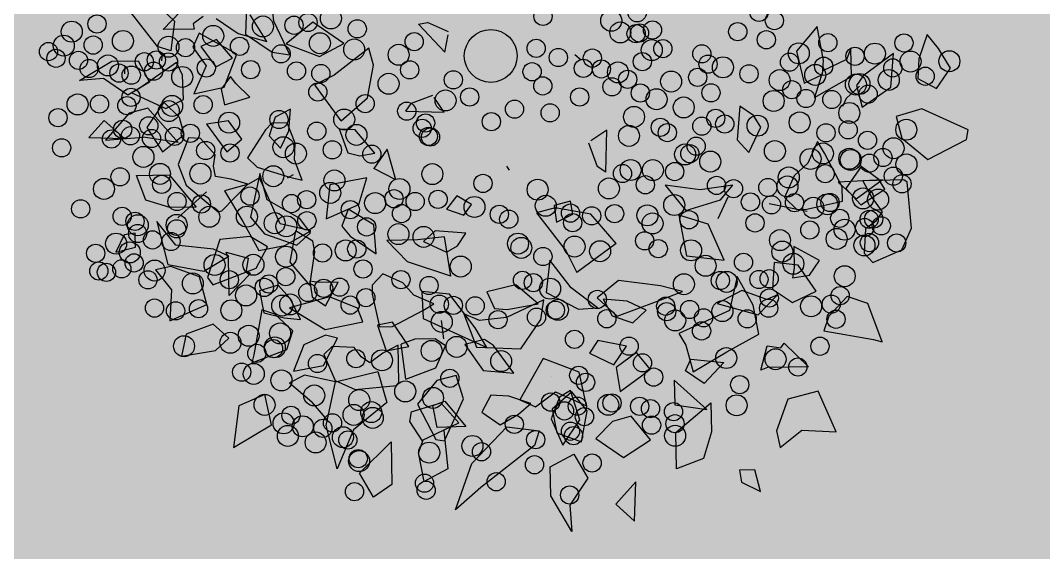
# Model space of a CAD drawing. Header units: millimetres. Extents: x 441061 to 442903, y 4515148 to 4515613.
# Drawn here: x 442010.87 to 442013.766, y 4515571.438 to 4515572.942 of the extents above; entities that cross this region are included whole.
import ezdxf

# ---------------------------------------------------------------- set-up
doc = ezdxf.new("R2010")
doc.units = ezdxf.units.MM
for name, color, linetype in [('01_ALBIZIA', 7, 'Continuous'), ('01_pinos', 7, 'Continuous'), ('ARBOL', 116, 'Continuous')]:
    doc.layers.add(name, color=color, linetype=linetype)
doc.layers.add('01_cesped', color=7, linetype='Continuous', true_color=0x659a66)

# ---------------------------------------------------------------- blocks, each defined once
blk = doc.blocks.new('A$C7A453A91')
at = {"layer": 'ARBOL', "color": 56}
for p, q in [((2.6006, 2.4712, 676.79), (2.5423, 2.4837, 676.79)), ((2.5423, 2.4837, 676.79), (2.5705, 2.4041, 676.79)), ((2.6715, 2.4433, 676.79), (2.6006, 2.4712, 676.79)), ((2.6769, 2.3622, 676.79), (2.6715, 2.4433, 676.79)), ((2.5705, 2.4041, 676.79), (2.6086, 2.3495, 676.79)), ((2.4932, 2.3665, 676.79), (2.4596, 2.2468, 676.79)), ((2.5546, 2.2727, 676.79), (2.4932, 2.3665, 676.79)), ((2.6079, 2.3506, 676.79), (2.6769, 2.3622, 676.79)), ((2.8425, 2.3192, 676.79), (2.6792, 2.2791, 676.79)), ((2.8581, 2.2909, 676.79), (2.8425, 2.3192, 676.79)), ((2.24, 2.2818, 676.79), (2.2355, 2.1756, 676.79)), ((2.3255, 2.206, 676.79), (2.24, 2.2818, 676.79)), ((2.4302, 2.2209, 676.79), (2.3722, 2.2924, 676.79)), ((2.3722, 2.2924, 676.79), (2.3835, 2.2555, 676.79)), ((2.5204, 2.1628, 676.79), (2.5546, 2.2727, 676.79)), ((2.6792, 2.2791, 676.79), (2.6287, 2.2073, 676.79)), ((2.7977, 2.1597, 676.79), (2.8581, 2.2909, 676.79)), ((2.3835, 2.2555, 676.79), (2.3441, 2.1775, 676.79)), ((2.4596, 2.2468, 676.79), (2.4621, 2.2079, 676.79)), ((2.3511, 2.1669, 676.79), (2.3255, 2.206, 676.79)), ((2.3765, 2.0917, 676.79), (2.4302, 2.2209, 676.79)), ((2.4621, 2.2079, 676.79), (2.5204, 2.1628, 676.79)), ((2.6287, 2.2073, 676.79), (2.6869, 2.1622, 676.79)), ((2.2355, 2.1756, 676.79), (2.3205, 2.1079, 676.79)), ((2.3205, 2.1079, 676.79), (2.3511, 2.1669, 676.79)), ((2.3441, 2.1775, 676.79), (2.3765, 2.0917, 676.79)), ((2.6869, 2.1622, 676.79), (2.7977, 2.1597, 676.79)), ((2.7765, 2.0577, 676.79), (2.6716, 1.9726, 676.79)), ((2.7903, 2.0587, 676.79), (2.7765, 2.0577, 676.79)), ((2.8943, 1.9481, 676.79), (2.7903, 2.0587, 676.79)), ((2.7197, 2.0137, 676.79), (2.6103, 1.9186, 676.79)), ((2.7108, 2.0089, 676.79), (2.6377, 2.0062, 676.79)), ((2.6377, 2.0062, 676.79), (2.6431, 1.9181, 676.79)), ((2.6908, 1.9113, 676.79), (2.7197, 2.0137, 676.79)), ((2.7458, 1.9949, 676.79), (2.7108, 2.0089, 676.79)), ((2.7146, 1.9055, 676.79), (2.7458, 1.9949, 676.79)), ((2.5162, 1.9664, 676.79), (2.4736, 1.9831, 676.79)), ((2.4736, 1.9831, 676.79), (2.4925, 1.9061, 676.79)), ((2.6301, 1.9151, 676.79), (2.5162, 1.9664, 676.79)), ((2.6716, 1.9726, 676.79), (2.7285, 1.9469, 676.79)), ((2.7285, 1.9469, 676.79), (2.7849, 1.9311, 676.79)), ((2.7849, 1.9311, 676.79), (2.7874, 1.8921, 676.79)), ((2.9132, 1.871, 676.79), (2.8943, 1.9481, 676.79)), ((2.2542, 1.9212, 676.79), (2.1992, 1.9176, 676.79)), ((2.1992, 1.9176, 676.79), (2.2606, 1.8238, 676.79)), ((2.2968, 1.9044, 676.79), (2.2542, 1.9212, 676.79)), ((2.3171, 1.8143, 676.79), (2.2968, 1.9044, 676.79)), ((2.4925, 1.9061, 676.79), (2.4826, 1.8467, 676.79)), ((2.6103, 1.9186, 676.79), (2.6908, 1.9113, 676.79)), ((2.6602, 1.878, 676.79), (2.6301, 1.9151, 676.79)), ((2.6431, 1.9181, 676.79), (2.7146, 1.9055, 676.79)), ((2.5834, 1.7849, 676.79), (2.6602, 1.878, 676.79)), ((2.7874, 1.8921, 676.79), (2.7762, 1.8522, 676.79)), ((2.8639, 1.7797, 676.79), (2.9132, 1.871, 676.79)), ((2.4826, 1.8467, 676.79), (2.5015, 1.7697, 676.79)), ((2.7762, 1.8522, 676.79), (2.822, 1.7867, 676.79)), ((2.3171, 1.8143, 676.79), (2.2606, 1.8238, 676.79)), ((2.5015, 1.7697, 676.79), (2.5572, 1.7636, 676.79)), ((2.5572, 1.7636, 676.79), (2.5834, 1.7849, 676.79)), ((2.822, 1.7867, 676.79), (2.8639, 1.7797, 676.79)), ((2.3416, 1.6971, 676.79), (2.2653, 1.6188, 676.79)), ((2.3384, 1.6341, 676.79), (2.3416, 1.6971, 676.79)), ((2.7203, 1.6767, 676.79), (2.6247, 1.6606, 676.79)), ((2.6247, 1.6606, 676.79), (2.6698, 1.6049, 676.79)), ((2.7242, 1.6183, 676.79), (2.7203, 1.6767, 676.79)), ((2.9328, 1.6628, 676.79), (2.8653, 1.6388, 676.79)), ((3.048, 1.5921, 676.79), (2.9328, 1.6628, 676.79)), ((2.2708, 1.5355, 676.79), (2.3384, 1.6341, 676.79)), ((2.8653, 1.6388, 676.79), (2.8573, 1.5502, 676.79)), ((2.2653, 1.6188, 676.79), (2.1655, 1.56, 676.79)), ((2.6743, 1.6212, 676.79), (2.6059, 1.579, 676.79)), ((2.6698, 1.6049, 676.79), (2.6855, 1.5766, 676.79)), ((2.7742, 1.5901, 676.79), (2.6743, 1.6212, 676.79)), ((2.6855, 1.5766, 676.79), (2.7242, 1.6183, 676.79)), ((2.7349, 1.5121, 676.79), (2.7742, 1.5901, 676.79)), ((3.0211, 1.5806, 676.79), (3.048, 1.5921, 676.79)), ((1.9013, 1.5851, 676.79), (1.8813, 1.5243, 676.79)), ((1.984, 1.4732, 676.79), (1.9013, 1.5851, 676.79)), ((2.1655, 1.56, 676.79), (2.2708, 1.5355, 676.79)), ((2.6059, 1.579, 676.79), (2.6552, 1.5069, 676.79)), ((2.8742, 1.5024, 676.79), (3.0211, 1.5806, 676.79)), ((2.3558, 1.5454, 676.79), (2.2614, 1.5098, 676.79)), ((2.4704, 1.4844, 676.79), (2.3558, 1.5454, 676.79)), ((2.8573, 1.5502, 676.79), (2.8742, 1.5024, 676.79)), ((1.1956, 1.4787, 676.79), (1.2159, 1.5019, 676.79)), ((1.2895, 1.5195, 676.79), (1.2159, 1.5019, 676.79)), ((1.3208, 1.4599, 676.79), (1.2945, 1.5119, 676.79)), ((1.8793, 1.5145, 676.79), (1.9502, 1.4709, 676.79)), ((2.2614, 1.5098, 676.79), (2.3641, 1.4187, 676.79)), ((2.6552, 1.5069, 676.79), (2.7349, 1.5121, 676.79)), ((2.68, 1.5023, 676.79), (2.6619, 1.4682, 676.79)), ((2.6705, 1.4107, 676.79), (2.68, 1.5023, 676.79)), ((1.1956, 1.4787, 676.79), (1.3208, 1.4599, 676.79)), ((1.984, 1.4732, 676.79), (1.9502, 1.4709, 676.79)), ((2.3641, 1.4187, 676.79), (2.4704, 1.4844, 676.79)), ((2.6382, 1.4255, 676.79), (2.5387, 1.4679, 676.79)), ((2.5387, 1.4679, 676.79), (2.587, 1.3634, 676.79)), ((2.6619, 1.4682, 676.79), (2.5789, 1.4409, 676.79)), ((2.5789, 1.4409, 676.79), (2.5411, 1.3573, 676.79)), ((2.7115, 1.3618, 676.79), (2.6382, 1.4255, 676.79)), ((2.5411, 1.3573, 676.79), (2.6705, 1.4107, 676.79)), ((2.7952, 1.3897, 676.79), (2.9065, 1.3775, 676.79)), ((2.7964, 1.3702, 676.79), (2.7952, 1.3897, 676.79)), ((2.587, 1.3634, 676.79), (2.501, 1.2012, 676.79)), ((2.6636, 1.251, 676.79), (2.7115, 1.3618, 676.79)), ((2.7564, 1.348, 676.79), (2.7964, 1.3702, 676.79)), ((2.9065, 1.3775, 676.79), (2.8016, 1.2923, 676.79)), ((1.3768, 1.3213, 676.79), (1.3372, 1.2568, 676.79)), ((1.441, 1.3013, 676.79), (1.3857, 1.3195, 676.79)), ((1.9513, 1.3261, 676.79), (1.9171, 1.2821, 676.79)), ((2.0307, 1.3336, 676.79), (1.9238, 1.2776, 676.79)), ((1.9828, 1.2968, 676.79), (1.9513, 1.3261, 676.79)), ((2.1555, 1.3091, 676.79), (2.0307, 1.3336, 676.79)), ((2.7891, 1.2719, 676.79), (2.7564, 1.348, 676.79)), ((2.9821, 1.3334, 676.79), (2.9184, 1.2509, 676.79)), ((3.1111, 1.2636, 676.79), (2.9821, 1.3334, 676.79)), ((1.1147, 1.3154, 676.79), (1.0795, 1.1749, 676.79)), ((1.1615, 1.2808, 676.79), (1.1147, 1.3154, 676.79)), ((1.3392, 1.2261, 676.79), (1.441, 1.3013, 676.79)), ((1.9567, 1.2428, 676.79), (1.9828, 1.2968, 676.79)), ((2.1555, 1.3091, 676.79), (2.1117, 1.153, 676.79)), ((2.3567, 1.2881, 676.79), (2.2368, 1.2174, 676.79)), ((2.4259, 1.3178, 676.79), (2.3567, 1.2881, 676.79)), ((2.3777, 1.2392, 676.79), (2.4259, 1.3178, 676.79)), ((2.8016, 1.2923, 676.79), (2.7891, 1.2719, 676.79)), ((0.8118, 1.1933, 676.79), (0.7546, 1.2523, 676.79)), ((0.9162, 1.2694, 676.79), (0.8902, 1.1588, 676.79)), ((1.0408, 1.2769, 676.79), (0.9162, 1.2694, 676.79)), ((1.003, 1.1933, 676.79), (1.0408, 1.2769, 676.79)), ((1.2124, 1.1836, 676.79), (1.1615, 1.2808, 676.79)), ((1.3392, 1.2261, 676.79), (1.3372, 1.2568, 676.79)), ((1.9238, 1.2776, 676.79), (1.8857, 1.2262, 676.79)), ((1.9171, 1.2821, 676.79), (1.9567, 1.2428, 676.79)), ((2.6162, 1.1305, 676.79), (2.6636, 1.251, 676.79)), ((2.9184, 1.2509, 676.79), (2.953, 1.1455, 676.79)), ((3.0186, 1.1988, 676.79), (3.1111, 1.2636, 676.79)), ((1.8857, 1.2262, 676.79), (2.0403, 1.1874, 676.79)), ((2.2368, 1.2174, 676.79), (2.216, 1.1281, 676.79)), ((2.3054, 1.1214, 676.79), (2.3777, 1.2392, 676.79)), ((2.5845, 1.1586, 676.79), (2.677, 1.217, 676.79)), ((2.677, 1.217, 676.79), (2.6684, 1.1223, 676.79)), ((0.6862, 1.2101, 676.79), (0.7644, 1.1022, 676.79)), ((0.9222, 1.1377, 676.79), (0.8118, 1.1933, 676.79)), ((0.8902, 1.1588, 676.79), (1.003, 1.1933, 676.79)), ((1.1901, 1.0702, 676.79), (1.2124, 1.1836, 676.79)), ((2.0403, 1.1874, 676.79), (2.1117, 1.153, 676.79)), ((2.3692, 1.1952, 676.79), (2.3011, 1.1809, 676.79)), ((2.3593, 1.1358, 676.79), (2.3692, 1.1952, 676.79)), ((2.501, 1.2012, 676.79), (2.5435, 1.1844, 676.79)), ((2.5435, 1.1844, 676.79), (2.6162, 1.1305, 676.79)), ((2.9969, 1.1093, 676.79), (3.0186, 1.1988, 676.79)), ((0.8356, 1.1256, 676.79), (0.7374, 1.1616, 676.79)), ((1.0795, 1.1749, 676.79), (1.0482, 1.11, 676.79)), ((2.3011, 1.1809, 676.79), (2.2348, 1.1374, 676.79)), ((2.5946, 1.1174, 676.79), (2.5845, 1.1586, 676.79)), ((0.7444, 1.0888, 676.79), (0.8356, 1.1256, 676.79)), ((0.8707, 1.1092, 676.79), (0.9222, 1.1377, 676.79)), ((1.6991, 1.1167, 676.79), (1.6438, 1.1097, 676.79)), ((1.7007, 1.0737, 676.79), (1.6991, 1.1167, 676.79)), ((2.0159, 1.1306, 676.79), (2.0731, 1.0388, 676.79)), ((2.1282, 1.1016, 676.79), (2.0159, 1.1306, 676.79)), ((2.216, 1.1281, 676.79), (2.3054, 1.1214, 676.79)), ((2.2348, 1.1374, 676.79), (2.2918, 1.1118, 676.79)), ((2.2918, 1.1118, 676.79), (2.3593, 1.1358, 676.79)), ((2.6684, 1.1223, 676.79), (2.5946, 1.1174, 676.79)), ((2.953, 1.1455, 676.79), (2.9969, 1.1093, 676.79)), ((0.6563, 1.0826, 676.79), (0.7444, 1.0888, 676.79)), ((0.7644, 1.1022, 676.79), (0.8707, 1.1092, 676.79)), ((1.1901, 1.0702, 676.79), (1.0482, 1.11, 676.79)), ((1.3672, 1.0901, 676.79), (1.3723, 1.0121, 676.79)), ((1.4522, 1.0269, 676.79), (1.3672, 1.0901, 676.79)), ((1.6438, 1.1097, 676.79), (1.6441, 1.0539, 676.79)), ((2.2375, 1.103, 676.79), (2.1282, 1.1016, 676.79)), ((2.1906, 1.0607, 676.79), (2.2375, 1.103, 676.79)), ((2.6943, 0.9368, 676.79), (2.726, 1.0856, 676.79)), ((2.726, 1.0856, 676.79), (2.7861, 1.0113, 676.79)), ((0.5411, 0.9472, 676.79), (0.5538, 1.0695, 676.79)), ((0.6186, 1.0626, 676.79), (0.6072, 1.0226, 676.79)), ((1.2008, 1.0453, 676.79), (1.2432, 1.0755, 676.79)), ((1.343, 1.0547, 676.79), (1.2432, 1.0755, 676.79)), ((1.3099, 1.017, 676.79), (1.343, 1.0547, 676.79)), ((1.6441, 1.0539, 676.79), (1.7007, 1.0737, 676.79)), ((2.0731, 1.0388, 676.79), (2.1906, 1.0607, 676.79)), ((2.3909, 1.0623, 676.79), (2.3048, 1.0189, 676.79)), ((2.3958, 0.9872, 676.79), (2.3909, 1.0623, 676.79)), ((2.4295, 1.0651, 676.79), (2.4071, 0.9853, 676.79)), ((2.4996, 1.0501, 676.79), (2.4295, 1.0651, 676.79)), ((2.4884, 1.0103, 676.79), (2.4996, 1.0501, 676.79)), ((2.584, 1.0696, 676.79), (2.6358, 1.0075, 676.79)), ((2.7286, 1.0596, 676.79), (2.584, 1.0696, 676.79)), ((2.6358, 1.0075, 676.79), (2.7286, 1.0596, 676.79)), ((0.6072, 1.0226, 676.79), (0.6205, 1.0109, 676.79)), ((0.7827, 1.0318, 676.79), (0.6418, 1.01, 676.79)), ((0.6996, 1.0291, 676.79), (0.6734, 0.9786, 676.79)), ((0.7793, 1.0134, 676.79), (0.6996, 1.0291, 676.79)), ((0.8167, 0.921, 676.79), (0.7827, 1.0318, 676.79)), ((1.2008, 1.0453, 676.79), (1.2718, 1.0004, 676.79)), ((1.2718, 1.0004, 676.79), (1.3099, 1.017, 676.79)), ((1.4522, 1.0269, 676.79), (1.3723, 1.0121, 676.79)), ((1.7433, 1.0305, 676.79), (1.658, 0.9746, 676.79)), ((1.7466, 0.9805, 676.79), (1.7433, 1.0305, 676.79)), ((2.0812, 1.0145, 676.79), (2.0201, 0.893, 676.79)), ((2.1126, 0.9578, 676.79), (2.0812, 1.0145, 676.79)), ((2.3048, 1.0189, 676.79), (2.308, 0.9689, 676.79)), ((0.4018, 1.0067, 676.79), (0.554, 0.9916, 676.79)), ((0.6205, 1.0109, 676.79), (0.5411, 0.9472, 676.79)), ((0.554, 0.9916, 676.79), (0.6041, 0.907, 676.79)), ((0.6418, 1.01, 676.79), (0.6539, 0.9605, 676.79)), ((0.7536, 0.956, 676.79), (0.7793, 1.0134, 676.79)), ((1.034, 0.9981, 676.79), (1.0107, 0.9463, 676.79)), ((1.0735, 0.9379, 676.79), (1.034, 0.9981, 676.79)), ((1.7313, 0.9418, 676.79), (1.7466, 0.9805, 676.79)), ((1.9778, 0.9975, 676.79), (1.9163, 0.9202, 676.79)), ((2.0744, 0.9934, 676.79), (1.9778, 0.9975, 676.79)), ((2.0055, 0.9156, 676.79), (2.0744, 0.9934, 676.79)), ((2.308, 0.9689, 676.79), (2.3958, 0.9872, 676.79)), ((2.4071, 0.9853, 676.79), (2.466, 0.9305, 676.79)), ((2.466, 0.9305, 676.79), (2.4884, 1.0103, 676.79)), ((2.7861, 1.0113, 676.79), (2.8194, 0.9254, 676.79)), ((2.9764, 1.0003, 676.79), (2.937, 0.9683, 676.79)), ((3.0346, 0.9552, 676.79), (2.9764, 1.0003, 676.79)), ((0.6539, 0.9605, 676.79), (0.7264, 0.9401, 676.79)), ((0.6734, 0.9786, 676.79), (0.7536, 0.956, 676.79)), ((0.8394, 0.9532, 676.79), (0.8111, 0.9613, 676.79)), ((0.8111, 0.9613, 676.79), (0.8131, 0.9096, 676.79)), ((0.9043, 0.9464, 676.79), (0.8394, 0.9532, 676.79)), ((0.8531, 0.8745, 676.79), (0.9043, 0.9464, 676.79)), ((1.0536, 0.9555, 676.79), (1.0138, 0.9236, 676.79)), ((1.1152, 0.9181, 676.79), (1.0536, 0.9555, 676.79)), ((1.3726, 0.9739, 676.79), (1.2897, 0.8805, 676.79)), ((1.4049, 0.8881, 676.79), (1.3726, 0.9739, 676.79)), ((1.6948, 0.9777, 676.79), (1.6298, 0.9148, 676.79)), ((1.6494, 0.9233, 676.79), (1.658, 0.9746, 676.79)), ((1.7909, 0.8883, 676.79), (1.6948, 0.9777, 676.79)), ((2.1203, 0.8409, 676.79), (2.1126, 0.9578, 676.79)), ((2.937, 0.9683, 676.79), (2.9665, 0.9409, 676.79)), ((2.9665, 0.9409, 676.79), (3.0346, 0.9552, 676.79)), ((0.5606, 0.8915, 676.79), (0.3616, 0.9413, 676.79)), ((0.7264, 0.9401, 676.79), (0.7507, 0.8412, 676.79)), ((0.7507, 0.8412, 676.79), (0.8167, 0.921, 676.79)), ((1.0107, 0.9463, 676.79), (1.0325, 0.8849, 676.79)), ((1.0138, 0.9236, 676.79), (1.0107, 0.8931, 676.79)), ((1.0865, 0.8759, 676.79), (1.0735, 0.9379, 676.79)), ((1.147, 0.8736, 676.79), (1.1152, 0.9181, 676.79)), ((1.6298, 0.9148, 676.79), (1.5511, 0.8509, 676.79)), ((1.6494, 0.9233, 676.79), (1.7313, 0.9418, 676.79)), ((1.9163, 0.9202, 676.79), (1.9699, 0.8924, 676.79)), ((1.9699, 0.8924, 676.79), (2.0055, 0.9156, 676.79)), ((2.7695, 0.8439, 676.79), (2.6943, 0.9368, 676.79)), ((2.8194, 0.9254, 676.79), (2.7695, 0.8439, 676.79)), ((0.6041, 0.907, 676.79), (0.5606, 0.8915, 676.79)), ((0.6421, 0.8877, 676.79), (0.598, 0.743, 676.79)), ((0.6838, 0.8678, 676.79), (0.6421, 0.8877, 676.79)), ((0.8131, 0.9096, 676.79), (0.8531, 0.8745, 676.79)), ((1.0107, 0.8931, 676.79), (1.0212, 0.7838, 676.79)), ((1.0325, 0.8849, 676.79), (1.0865, 0.8759, 676.79)), ((1.2897, 0.8805, 676.79), (1.3495, 0.7839, 676.79)), ((1.3495, 0.7839, 676.79), (1.4049, 0.8881, 676.79)), ((1.7909, 0.8883, 676.79), (1.6487, 0.8377, 676.79)), ((2.0201, 0.893, 676.79), (1.9552, 0.83, 676.79)), ((2.3197, 0.8983, 676.79), (2.1977, 0.8609, 676.79)), ((2.4074, 0.8258, 676.79), (2.3197, 0.8983, 676.79)), ((2.5449, 0.8891, 676.79), (2.5068, 0.8377, 676.79)), ((2.6431, 0.8662, 676.79), (2.5449, 0.8891, 676.79)), ((0.7356, 0.8058, 676.79), (0.6838, 0.8678, 676.79)), ((1.2087, 0.8362, 676.79), (1.147, 0.8736, 676.79)), ((1.4855, 0.8655, 676.79), (1.3873, 0.8544, 676.79)), ((1.3873, 0.8544, 676.79), (1.4056, 0.7968, 676.79)), ((1.5509, 0.7943, 676.79), (1.4855, 0.8655, 676.79)), ((1.5511, 0.8509, 676.79), (1.6487, 0.8377, 676.79)), ((2.1977, 0.8609, 676.79), (2.2217, 0.706, 676.79)), ((2.6083, 0.7661, 676.79), (2.6431, 0.8662, 676.79)), ((0.4714, 0.76, 676.79), (0.539, 0.8147, 676.79)), ((0.539, 0.8147, 676.79), (0.6123, 0.7819, 676.79)), ((0.8958, 0.8414, 676.79), (0.8459, 0.7879, 676.79)), ((0.9683, 0.8211, 676.79), (0.8958, 0.8414, 676.79)), ((0.9547, 0.7574, 676.79), (0.9683, 0.8211, 676.79)), ((1.0644, 0.7793, 676.79), (1.1706, 0.8196, 676.79)), ((1.1706, 0.8196, 676.79), (1.2087, 0.8362, 676.79)), ((1.8241, 0.8379, 676.79), (1.7462, 0.7894, 676.79)), ((1.9589, 0.8031, 676.79), (1.8241, 0.8379, 676.79)), ((1.9552, 0.83, 676.79), (1.9008, 0.8166, 676.79)), ((1.9008, 0.8166, 676.79), (2.0016, 0.7548, 676.79)), ((2.0016, 0.7548, 676.79), (2.1203, 0.8409, 676.79)), ((2.2985, 0.7991, 676.79), (2.4074, 0.8258, 676.79)), ((2.3348, 0.8324, 676.79), (2.3196, 0.7937, 676.79)), ((2.3408, 0.8326, 676.79), (2.3246, 0.7468, 676.79)), ((2.4187, 0.7751, 676.79), (2.3348, 0.8324, 676.79)), ((2.419, 0.8141, 676.79), (2.3408, 0.8326, 676.79)), ((2.4677, 0.7214, 676.79), (2.419, 0.8141, 676.79)), ((2.5068, 0.8377, 676.79), (2.4982, 0.7588, 676.79)), ((0.6123, 0.7819, 676.79), (0.5818, 0.7045, 676.79)), ((0.7076, 0.7469, 676.79), (0.7356, 0.8058, 676.79)), ((0.8459, 0.7879, 676.79), (0.9184, 0.7675, 676.79)), ((1.0212, 0.7838, 676.79), (1.0644, 0.7793, 676.79)), ((1.4056, 0.7968, 676.79), (1.4471, 0.7881, 676.79)), ((1.4471, 0.7881, 676.79), (1.5509, 0.7943, 676.79)), ((1.8028, 0.781, 676.79), (1.7328, 0.7638, 676.79)), ((1.7462, 0.7894, 676.79), (1.8047, 0.7215, 676.79)), ((1.7876, 0.7423, 676.79), (1.8028, 0.781, 676.79)), ((2.0288, 0.7752, 676.79), (1.9589, 0.8031, 676.79)), ((2.0072, 0.7914, 676.79), (1.9662, 0.7385, 676.79)), ((2.0426, 0.7938, 676.79), (2.0072, 0.7914, 676.79)), ((2.1513, 0.7632, 676.79), (2.0426, 0.7938, 676.79)), ((2.2762, 0.7193, 676.79), (2.2985, 0.7991, 676.79)), ((2.3196, 0.7937, 676.79), (2.3422, 0.7198, 676.79)), ((0.4257, 0.6439, 676.79), (0.4714, 0.76, 676.79)), ((0.5881, 0.7183, 676.79), (0.7076, 0.7469, 676.79)), ((0.7615, 0.7508, 676.79), (0.6899, 0.7587, 676.79)), ((0.6899, 0.7587, 676.79), (0.6965, 0.6586, 676.79)), ((0.8083, 0.7162, 676.79), (0.7615, 0.7508, 676.79)), ((0.9184, 0.7675, 676.79), (0.9547, 0.7574, 676.79)), ((1.092, 0.7561, 676.79), (1.0767, 0.7174, 676.79)), ((1.1569, 0.7142, 676.79), (1.0843, 0.7681, 676.79)), ((1.0843, 0.7681, 676.79), (1.1483, 0.6353, 676.79)), ((1.2395, 0.6779, 676.79), (1.092, 0.7561, 676.79)), ((1.6088, 0.7557, 676.79), (1.6032, 0.705, 676.79)), ((1.6788, 0.7729, 676.79), (1.6088, 0.7557, 676.79)), ((1.7328, 0.7638, 676.79), (1.6788, 0.7729, 676.79)), ((1.8047, 0.7215, 676.79), (1.9392, 0.7537, 676.79)), ((1.9392, 0.7537, 676.79), (2.0288, 0.7752, 676.79)), ((2.0661, 0.7073, 676.79), (2.1513, 0.7632, 676.79)), ((2.3246, 0.7468, 676.79), (2.3847, 0.6941, 676.79)), ((2.4252, 0.675, 676.79), (2.4187, 0.7751, 676.79)), ((2.4982, 0.7588, 676.79), (2.6083, 0.7661, 676.79)), ((0.598, 0.743, 676.79), (0.5881, 0.7183, 676.79)), ((0.6596, 0.7108, 676.79), (0.6215, 0.6593, 676.79)), ((0.809, 0.6826, 676.79), (0.6596, 0.7108, 676.79)), ((0.7875, 0.6269, 676.79), (0.8083, 0.7162, 676.79)), ((0.8585, 0.7385, 676.79), (0.827, 0.716, 676.79)), ((0.827, 0.716, 676.79), (0.854, 0.6256, 676.79)), ((0.93, 0.7258, 676.79), (0.8585, 0.7385, 676.79)), ((0.9484, 0.693, 676.79), (0.93, 0.7258, 676.79)), ((1.0746, 0.7157, 676.79), (1.0216, 0.6956, 676.79)), ((1.0767, 0.7174, 676.79), (1.0277, 0.6514, 676.79)), ((1.0619, 0.5935, 676.79), (1.0746, 0.7157, 676.79)), ((1.2802, 0.7321, 676.79), (1.1569, 0.7142, 676.79)), ((1.3344, 0.7218, 676.79), (1.2395, 0.6779, 676.79)), ((1.3365, 0.7162, 676.79), (1.2802, 0.7321, 676.79)), ((1.2959, 0.6313, 676.79), (1.3344, 0.7218, 676.79)), ((1.3266, 0.6568, 676.79), (1.3365, 0.7162, 676.79)), ((1.741, 0.6387, 676.79), (1.7876, 0.7423, 676.79)), ((1.9662, 0.7385, 676.79), (2.0661, 0.7073, 676.79)), ((2.2579, 0.7186, 676.79), (2.1855, 0.6929, 676.79)), ((2.2217, 0.706, 676.79), (2.2762, 0.7193, 676.79)), ((2.2466, 0.6655, 676.79), (2.2579, 0.7186, 676.79)), ((2.3422, 0.7198, 676.79), (2.4252, 0.675, 676.79)), ((2.3847, 0.6941, 676.79), (2.4677, 0.7214, 676.79)), ((2.6903, 0.727, 676.79), (2.6829, 0.6287, 676.79)), ((2.766, 0.6224, 676.79), (2.6903, 0.727, 676.79)), ((0.4844, 0.698, 676.79), (0.4257, 0.6439, 676.79)), ((0.5818, 0.7045, 676.79), (0.4844, 0.698, 676.79)), ((0.809, 0.6826, 676.79), (0.7066, 0.6258, 676.79)), ((0.9751, 0.6695, 676.79), (0.9484, 0.693, 676.79)), ((1.0216, 0.6956, 676.79), (0.9751, 0.6695, 676.79)), ((1.3605, 0.6991, 676.79), (1.2941, 0.6906, 676.79)), ((1.2941, 0.6906, 676.79), (1.3427, 0.598, 676.79)), ((1.3872, 0.6757, 676.79), (1.3605, 0.6991, 676.79)), ((1.6032, 0.705, 676.79), (1.6226, 0.6812, 676.79)), ((1.6226, 0.6812, 676.79), (1.7073, 0.6114, 676.79)), ((1.8771, 0.6931, 676.79), (1.8246, 0.6505, 676.79)), ((1.9183, 0.6958, 676.79), (1.8771, 0.6931, 676.79)), ((1.9372, 0.6187, 676.79), (1.9183, 0.6958, 676.79)), ((2.1855, 0.6929, 676.79), (2.136, 0.6583, 676.79)), ((0.6215, 0.6593, 676.79), (0.6154, 0.5415, 676.79)), ((0.6965, 0.6586, 676.79), (0.7875, 0.6269, 676.79)), ((1.0277, 0.6514, 676.79), (1.1373, 0.6083, 676.79)), ((1.2184, 0.6203, 676.79), (1.3266, 0.6568, 676.79)), ((1.4425, 0.5772, 676.79), (1.3872, 0.6757, 676.79)), ((1.5097, 0.6437, 676.79), (1.459, 0.6027, 676.79)), ((1.5243, 0.5567, 676.79), (1.5097, 0.6437, 676.79)), ((1.7318, 0.6495, 676.79), (1.6988, 0.6118, 676.79)), ((1.8234, 0.6193, 676.79), (1.7318, 0.6495, 676.79)), ((1.8246, 0.6505, 676.79), (1.7996, 0.6097, 676.79)), ((2.1369, 0.6589, 676.79), (2.1474, 0.5962, 676.79)), ((2.2212, 0.6011, 676.79), (2.2466, 0.6655, 676.79)), ((2.2419, 0.6094, 676.79), (2.3351, 0.6645, 676.79)), ((2.3351, 0.6645, 676.79), (2.352, 0.6167, 676.79)), ((2.4365, 0.5929, 676.79), (2.4727, 0.6735, 676.79)), ((2.4727, 0.6735, 676.79), (2.5578, 0.64, 676.79)), ((0.6154, 0.5415, 676.79), (0.7066, 0.6258, 676.79)), ((0.854, 0.6256, 676.79), (0.9157, 0.5883, 676.79)), ((1.1483, 0.6353, 676.79), (1.2184, 0.6203, 676.79)), ((1.238, 0.5647, 676.79), (1.2959, 0.6313, 676.79)), ((1.6126, 0.6153, 676.79), (1.516, 0.5881, 676.79)), ((1.6536, 0.5901, 676.79), (1.6126, 0.6153, 676.79)), ((1.6988, 0.6118, 676.79), (1.7738, 0.5627, 676.79)), ((1.7073, 0.6114, 676.79), (1.741, 0.6387, 676.79)), ((1.7738, 0.5627, 676.79), (1.8234, 0.6193, 676.79)), ((1.8818, 0.5281, 676.79), (1.7996, 0.6097, 676.79)), ((1.8818, 0.5281, 676.79), (1.9372, 0.6187, 676.79)), ((2.0066, 0.64, 676.79), (1.9656, 0.5871, 676.79)), ((2.0719, 0.5941, 676.79), (2.0066, 0.64, 676.79)), ((2.2253, 0.442, 676.79), (2.2419, 0.6094, 676.79)), ((2.352, 0.6167, 676.79), (2.2973, 0.3978, 676.79)), ((2.5578, 0.64, 676.79), (2.5649, 0.5328, 676.79)), ((2.766, 0.6224, 676.79), (2.6829, 0.6287, 676.79)), ((0.5659, 0.5152, 676.79), (0.5715, 0.5907, 676.79)), ((0.5659, 0.5152, 676.79), (0.6609, 0.584, 676.79)), ((0.6609, 0.584, 676.79), (0.5715, 0.5907, 676.79)), ((0.7672, 0.512, 676.79), (0.8516, 0.5804, 676.79)), ((0.8516, 0.5804, 676.79), (0.9869, 0.5516, 676.79)), ((0.9157, 0.5883, 676.79), (1.0537, 0.5841, 676.79)), ((1.0537, 0.5841, 676.79), (1.0619, 0.5935, 676.79)), ((1.1866, 0.584, 676.79), (1.1139, 0.5144, 676.79)), ((1.1373, 0.6083, 676.79), (1.238, 0.5647, 676.79)), ((1.2531, 0.5924, 676.79), (1.1866, 0.584, 676.79)), ((1.2667, 0.5137, 676.79), (1.2531, 0.5924, 676.79)), ((1.3427, 0.598, 676.79), (1.4425, 0.5772, 676.79)), ((1.459, 0.6027, 676.79), (1.4332, 0.5884, 676.79)), ((1.4332, 0.5884, 676.79), (1.4711, 0.5532, 676.79)), ((1.516, 0.5881, 676.79), (1.4346, 0.4782, 676.79)), ((1.5714, 0.4941, 676.79), (1.6536, 0.5901, 676.79)), ((1.7932, 0.601, 676.79), (1.77, 0.5493, 676.79)), ((1.8707, 0.5056, 676.79), (1.7932, 0.601, 676.79)), ((1.9656, 0.5871, 676.79), (1.9633, 0.4864, 676.79)), ((2.1083, 0.4457, 676.79), (2.0719, 0.5941, 676.79)), ((2.1474, 0.5962, 676.79), (2.2212, 0.6011, 676.79)), ((2.4967, 0.5186, 676.79), (2.4365, 0.5929, 676.79)), ((0.9869, 0.5516, 676.79), (0.9194, 0.4969, 676.79)), ((1.4711, 0.5532, 676.79), (1.5243, 0.5567, 676.79)), ((1.77, 0.5493, 676.79), (1.7555, 0.498, 676.79)), ((2.0064, 0.5142, 676.79), (2.0284, 0.5505, 676.79)), ((2.0284, 0.5505, 676.79), (2.1351, 0.5264, 676.79)), ((0.8413, 0.4666, 676.79), (0.7672, 0.512, 676.79)), ((1.1139, 0.5144, 676.79), (1.1593, 0.3912, 676.79)), ((1.1563, 0.4942, 676.79), (1.2255, 0.5239, 676.79)), ((1.1876, 0.383, 676.79), (1.2667, 0.5137, 676.79)), ((1.2255, 0.5239, 676.79), (1.2457, 0.4875, 676.79)), ((1.3586, 0.5136, 676.79), (1.3217, 0.4619, 676.79)), ((1.417, 0.5033, 676.79), (1.3574, 0.5138, 676.79)), ((1.9619, 0.454, 676.79), (2.0212, 0.5377, 676.79)), ((2.062, 0.4655, 676.79), (2.0064, 0.5142, 676.79)), ((2.0212, 0.5377, 676.79), (2.1094, 0.5224, 676.79)), ((2.0483, 0.401, 676.79), (2.1094, 0.5224, 676.79)), ((2.1351, 0.5264, 676.79), (2.062, 0.4655, 676.79)), ((2.6244, 0.4682, 676.79), (2.4967, 0.5186, 676.79)), ((2.5649, 0.5328, 676.79), (2.6244, 0.4682, 676.79)), ((0.9194, 0.4969, 676.79), (0.8413, 0.4666, 676.79)), ((1.1173, 0.4767, 676.79), (1.011, 0.411, 676.79)), ((1.1173, 0.4767, 676.79), (1.011, 0.411, 676.79)), ((1.1717, 0.4901, 676.79), (1.1173, 0.4767, 676.79)), ((1.1362, 0.3996, 676.79), (1.1717, 0.4901, 676.79)), ((1.1748, 0.4828, 676.79), (1.1563, 0.4942, 676.79)), ((1.2522, 0.3874, 676.79), (1.1748, 0.4828, 676.79)), ((1.2457, 0.4875, 676.79), (1.2634, 0.4887, 676.79)), ((1.2634, 0.4887, 676.79), (1.2522, 0.3874, 676.79)), ((1.4863, 0.4703, 676.79), (1.417, 0.5033, 676.79)), ((1.4346, 0.4782, 676.79), (1.5714, 0.4941, 676.79)), ((1.5831, 0.4798, 676.79), (1.5468, 0.4115, 676.79)), ((1.6212, 0.4964, 676.79), (1.5831, 0.4798, 676.79)), ((1.64, 0.3966, 676.79), (1.6212, 0.4964, 676.79)), ((1.6838, 0.5059, 676.79), (1.6243, 0.4643, 676.79)), ((1.7201, 0.4957, 676.79), (1.6838, 0.5059, 676.79)), ((1.7043, 0.3783, 676.79), (1.7935, 0.4918, 676.79)), ((1.7555, 0.498, 676.79), (1.7201, 0.4957, 676.79)), ((1.771, 0.3985, 676.79), (1.8715, 0.4931, 676.79)), ((1.7935, 0.4918, 676.79), (1.8806, 0.4291, 676.79)), ((1.8715, 0.4931, 676.79), (1.8707, 0.5056, 676.79)), ((1.9633, 0.4864, 676.79), (2.0826, 0.4314, 676.79)), ((1.3217, 0.4619, 676.79), (1.3773, 0.4131, 676.79)), ((1.3773, 0.4131, 676.79), (1.4408, 0.4408, 676.79)), ((1.4408, 0.4408, 676.79), (1.4863, 0.4703, 676.79)), ((1.6243, 0.4643, 676.79), (1.6179, 0.4262, 676.79)), ((1.9619, 0.454, 676.79), (1.9776, 0.4257, 676.79)), ((2.0826, 0.4314, 676.79), (2.1083, 0.4457, 676.79)), ((2.0851, 0.4719, 676.79), (2.1741, 0.3799, 676.79)), ((2.2768, 0.2888, 676.79), (2.2253, 0.442, 676.79)), ((1.011, 0.411, 676.79), (0.9128, 0.4339, 676.79)), ((0.9128, 0.4339, 676.79), (1.0293, 0.3437, 676.79)), ((1.4093, 0.4322, 676.79), (1.3658, 0.4168, 676.79)), ((1.3658, 0.4168, 676.79), (1.4369, 0.2833, 676.79)), ((1.4898, 0.425, 676.79), (1.4093, 0.4322, 676.79)), ((1.5117, 0.3636, 676.79), (1.4898, 0.425, 676.79)), ((1.5468, 0.4115, 676.79), (1.5738, 0.3211, 676.79)), ((1.6179, 0.4262, 676.79), (1.7009, 0.3814, 676.79)), ((1.8806, 0.4291, 676.79), (1.8483, 0.29, 676.79)), ((1.9776, 0.4257, 676.79), (2.0483, 0.401, 676.79)), ((1.0293, 0.3437, 676.79), (1.1362, 0.3996, 676.79)), ((1.1372, 0.3766, 676.79), (1.0414, 0.3452, 676.79)), ((1.2121, 0.3187, 676.79), (1.1372, 0.3766, 676.79)), ((1.1593, 0.3912, 676.79), (1.1876, 0.383, 676.79)), ((1.5738, 0.3211, 676.79), (1.64, 0.3966, 676.79)), ((1.7043, 0.3783, 676.79), (1.6105, 0.333, 676.79)), ((1.7009, 0.3814, 676.79), (1.771, 0.3985, 676.79)), ((1.7683, 0.2455, 676.79), (1.7043, 0.3783, 676.79)), ((2.05, 0.4043, 676.79), (2.0646, 0.3629, 676.79)), ((2.1741, 0.3799, 676.79), (2.1379, 0.2992, 676.79)), ((2.2973, 0.3978, 676.79), (2.2768, 0.2888, 676.79)), ((0.8803, 0.3597, 676.79), (0.8554, 0.3329, 676.79)), ((0.9093, 0.3239, 676.79), (0.8803, 0.3597, 676.79)), ((1.0414, 0.3452, 676.79), (1.0084, 0.3053, 676.79)), ((1.4474, 0.2588, 676.79), (1.5117, 0.3636, 676.79)), ((2.1379, 0.2992, 676.79), (2.0646, 0.3629, 676.79)), ((0.8554, 0.3329, 676.79), (0.8683, 0.271, 676.79)), ((0.8683, 0.271, 676.79), (0.9093, 0.3239, 676.79)), ((1.0084, 0.3053, 676.79), (1.0898, 0.2855, 676.79)), ((1.1487, 0.2015, 676.79), (1.2121, 0.3187, 676.79)), ((1.6105, 0.333, 676.79), (1.5862, 0.2825, 676.79)), ((1.9713, 0.335, 676.79), (1.9517, 0.1891, 676.79)), ((1.9713, 0.335, 676.79), (2.0599, 0.2256, 676.79)), ((1.0898, 0.2855, 676.79), (1.1487, 0.2015, 676.79)), ((1.2684, 0.2811, 676.79), (1.2185, 0.1996, 676.79)), ((1.3378, 0.2759, 676.79), (1.2684, 0.2811, 676.79)), ((1.3279, 0.2166, 676.79), (1.3378, 0.2759, 676.79)), ((1.4369, 0.2833, 676.79), (1.4474, 0.2588, 676.79)), ((1.5862, 0.2825, 676.79), (1.6832, 0.2791, 676.79)), ((1.76, 0.2627, 676.79), (1.6832, 0.2791, 676.79)), ((1.8483, 0.29, 676.79), (1.8848, 0.1554, 676.79)), ((1.8848, 0.1554, 676.79), (1.7683, 0.2455, 676.79)), ((1.2505, 0.1332, 676.79), (1.3279, 0.2166, 676.79)), ((2.0599, 0.2256, 676.79), (2.0368, 0.1556, 676.79)), ((1.2185, 0.1996, 676.79), (1.2505, 0.1332, 676.79)), ((1.5454, 0.2026, 676.79), (1.5006, 0.1197, 676.79)), ((1.625, 0.1368, 676.79), (1.5454, 0.2026, 676.79)), ((2.0368, 0.1556, 676.79), (1.9517, 0.1891, 676.79)), ((1.5713, 0, 676.79), (1.625, 0.1368, 676.79)), ((1.5006, 0.1197, 676.79), (1.5713, 0, 676.79))]:
    blk.add_line(p, q, dxfattribs=at)
blk = doc.blocks.new('A$C496E5142')
at = {"layer": '01_pinos', "color": 98}
for p, q in [((3.0349, 2.0674), (3.1717, 2.1362)), ((2.0648, 2.0607), (2.0969, 2.0593)), ((2.9119, 1.897), (2.89, 1.9882)), ((2.1411, 1.5401), (2.1232, 1.5454)), ((0.7877, 1.0353), (0.7698, 1.062)), ((1.4761, 0.9983), (1.4648, 0.9735)), ((2.7756, 0.9965), (2.7756, 0.9965)), ((0.7033, 0.9036), (0.6853, 0.9302)), ((2.2934, 0.9029), (2.3448, 0.8517)), ((1.2458, 0.7338), (1.2197, 0.5829)), ((2.7374, 0.5771), (2.7339, 0.5694)), ((2.1195, 0.3499), (2.116, 0.3422))]:
    blk.add_line(p, q, dxfattribs=at)
blk.add_lwpolyline([(3.0314, 2.6546), (3.0202, 2.5843), (3.0202, 2.5843), (3.0283, 2.5499)], dxfattribs=at)
for centre, radius in [((3.2525, 2.9511), 0.0416), ((3.0658, 2.8979), 0.0361), ((3.1316, 2.8559), 0.0416), ((3.2134, 2.8456), 0.0361), ((3.0008, 2.7936), 0.0416), ((3.0917, 2.7927), 0.0361), ((2.9452, 2.7369), 0.0361), ((3.1084, 2.7452), 0.0416), ((2.8271, 2.7136), 0.0361), ((2.6061, 2.6524), 0.0361), ((3.0168, 2.651), 0.0416), ((3.0265, 2.6612), 0.0416), ((3.0783, 2.6507), 0.0361), ((2.5381, 2.6407), 0.0361), ((2.7621, 2.6093), 0.0416), ((2.8714, 2.6296), 0.0361), ((3.2843, 2.6325), 0.0416), ((2.6276, 2.5728), 0.0361), ((2.8662, 2.5819), 0.0416), ((2.5185, 2.5284), 0.0361), ((2.7545, 2.559), 0.0361), ((2.9777, 2.5455), 0.0361), ((3.0653, 2.546), 0.0416), ((3.2895, 2.5434), 0.0416), ((3.3691, 2.5241), 0.0416), ((2.7674, 2.4789), 0.0416), ((2.8289, 2.4786), 0.0361), ((2.8944, 2.4855), 0.0361), ((3.1027, 2.4902), 0.0361), ((3.189, 2.5047), 0.0361), ((3.2789, 2.4885), 0.0361), ((3.3566, 2.4556), 0.0361), ((3.4024, 2.4525), 0.0361), ((2.6563, 2.424), 0.0361), ((2.7994, 2.3993), 0.0416), ((2.9328, 2.3956), 0.0416), ((3.0408, 2.427), 0.0361), ((3.1767, 2.4029), 0.0416), ((3.184, 2.4024), 0.0416), ((3.2504, 2.4379), 0.0361), ((2.46, 2.3716), 0.0361), ((2.5588, 2.3809), 0.0416), ((3.0813, 2.3551), 0.0416), ((2.1579, 2.3423), 0.0361), ((2.2479, 2.3261), 0.0361), ((2.5046, 2.3547), 0.0361), ((3.3162, 2.3123), 0.0416), ((3.3661, 2.3454), 0.0416), ((2.2144, 2.2851), 0.0361), ((2.3255, 2.2932), 0.0361), ((2.5043, 2.2884), 0.0361), ((2.8093, 2.2828), 0.0416), ((3.0558, 2.3077), 0.0416), ((3.1377, 2.2974), 0.0361), ((2.096, 2.2546), 0.0416), ((2.1529, 2.24), 0.0416), ((2.2052, 2.2748), 0.0361), ((2.2944, 2.2617), 0.0416), ((2.5832, 2.2721), 0.0361), ((2.925, 2.2455), 0.0416), ((3.3864, 2.2616), 0.0361), ((3.3993, 2.2738), 0.0361), ((3.4398, 2.271), 0.0361), ((3.5298, 2.2549), 0.0361), ((2.2929, 2.2025), 0.0361), ((2.4314, 2.2104), 0.0416), ((2.6604, 2.204), 0.0361), ((2.7025, 2.2081), 0.0361), ((3.0326, 2.1971), 0.0416), ((3.2187, 2.2068), 0.0416), ((3.2228, 2.2189), 0.0361), ((3.3924, 2.2252), 0.0361), ((2.5337, 2.16), 0.0416), ((3.0503, 2.1657), 0.0416), ((3.1836, 2.1619), 0.0416), ((3.2916, 2.1933), 0.0361), ((3.3344, 2.1695), 0.0416), ((3.4348, 2.1687), 0.0416), ((3.4436, 2.1897), 0.0361), ((2.2428, 2.1096), 0.0416), ((2.4288, 2.1194), 0.0416), ((2.636, 2.1454), 0.0361), ((2.9918, 2.1147), 0.0361), ((3.1119, 2.1321), 0.0361), ((3.3321, 2.1214), 0.0416), ((1.8718, 2.1025), 0.0361), ((2.128, 2.092), 0.0361), ((2.1825, 2.08), 0.0361), ((2.2903, 2.1114), 0.0361), ((2.3627, 2.0995), 0.0361), ((3.2264, 2.0837), 0.0361), ((2.1246, 2.038), 0.0361), ((2.2592, 2.0499), 0.0361), ((2.5092, 2.041), 0.0361), ((2.5438, 2.0416), 0.0361), ((2.6669, 2.0691), 0.0361), ((2.7485, 2.0554), 0.0416), ((3.0453, 2.0695), 0.0361), ((2.0199, 2.0108), 0.0361), ((2.4011, 2.0096), 0.0416), ((2.6523, 2.0164), 0.0416), ((2.6656, 2.0302), 0.0361), ((2.8262, 1.9962), 0.0361), ((2.8873, 2.0271), 0.0361), ((2.9726, 2.0267), 0.0361), ((3.4479, 2.0243), 0.0416), ((1.9284, 1.9856), 0.0361), ((3.0378, 1.9727), 0.0361), ((3.1578, 1.9795), 0.0416), ((3.1929, 1.9493), 0.0416), ((3.4811, 1.9527), 0.0361), ((1.8046, 1.8511), 0.1046), ((1.8046, 1.8511), 0.1046), ((2.1828, 1.9393), 0.0361), ((2.4317, 1.9379), 0.0416), ((2.6615, 1.9375), 0.0361), ((3.2571, 1.9382), 0.0416), ((1.9726, 1.9024), 0.0361), ((2.0404, 1.8842), 0.0361), ((2.5897, 1.8889), 0.0416), ((3.4741, 1.9041), 0.0361), ((2.5199, 1.8351), 0.0416), ((2.7416, 1.832), 0.0416), ((3.218, 1.8326), 0.0361), ((3.4161, 1.8484), 0.0416), ((3.5254, 1.8686), 0.0361), ((2.1288, 1.818), 0.0361), ((2.5031, 1.8045), 0.0361), ((2.6017, 1.8248), 0.0361), ((2.8234, 1.8217), 0.0361), ((3.0976, 1.8215), 0.0361), ((3.1876, 1.8053), 0.0361), ((3.2652, 1.7724), 0.0361), ((1.5306, 1.7095), 0.0361), ((2.0086, 1.7429), 0.0361), ((2.4967, 1.7245), 0.0416), ((2.6827, 1.7342), 0.0416), ((2.7184, 1.7214), 0.0416), ((2.9044, 1.7312), 0.0416), ((2.9876, 1.7184), 0.0416), ((3.0695, 1.7081), 0.0361), ((3.0926, 1.7192), 0.0416), ((3.288, 1.7394), 0.0361), ((3.5409, 1.7451), 0.0361), ((1.7457, 1.6855), 0.0361), ((1.8389, 1.6715), 0.0361), ((1.5138, 1.6306), 0.0416), ((1.9665, 1.6473), 0.0361), ((2.5759, 1.6595), 0.0361), ((2.7361, 1.6482), 0.0361), ((2.7977, 1.6564), 0.0361), ((3.2467, 1.6538), 0.0361), ((1.3212, 1.6108), 0.0361), ((1.5849, 1.6103), 0.0361), ((1.7716, 1.6019), 0.0416), ((2.5094, 1.5969), 0.0361), ((2.9644, 1.6078), 0.0416), ((3.1504, 1.6175), 0.0416), ((3.4336, 1.5964), 0.0416), ((3.5225, 1.6264), 0.0361), ((1.2132, 1.5794), 0.0416), ((2.2768, 1.5472), 0.0416), ((2.4367, 1.5541), 0.0361), ((3.1077, 1.5505), 0.0361), ((1.1517, 1.5108), 0.0361), ((1.3617, 1.5389), 0.0416), ((1.5527, 1.5154), 0.0416), ((2.3413, 1.5167), 0.0416), ((2.4666, 1.5292), 0.0361), ((2.6219, 1.5069), 0.0416), ((3.0437, 1.5428), 0.0361), ((1.1145, 1.4682), 0.0361), ((1.2391, 1.475), 0.0416), ((1.6763, 1.4741), 0.0361), ((1.7641, 1.4827), 0.0361), ((2.5306, 1.4592), 0.0416), ((2.9612, 1.4947), 0.0361), ((2.9771, 1.4802), 0.0361), ((3.0253, 1.4733), 0.0416), ((3.1333, 1.5048), 0.0361), ((3.2765, 1.4801), 0.0416), ((1.7663, 1.4579), 0.0361), ((1.8055, 1.4478), 0.0361), ((1.8134, 1.4511), 0.0361), ((2.0907, 1.4338), 0.0361), ((3.3836, 1.4295), 0.0361), ((1.0202, 1.3886), 0.0416), ((1.5281, 1.3964), 0.0361), ((2.2583, 1.3847), 0.0361), ((1.1438, 1.3473), 0.0361), ((1.3159, 1.3827), 0.0361), ((1.9096, 1.3397), 0.0416), ((2.1213, 1.3395), 0.0416), ((2.2168, 1.3769), 0.0361), ((2.4559, 1.3512), 0.0361), ((2.7304, 1.3494), 0.0361), ((3.424, 1.3576), 0.0416), ((1.2337, 1.3311), 0.0361), ((1.3512, 1.3176), 0.0361), ((2.3467, 1.3309), 0.0416), ((2.3673, 1.3257), 0.0416), ((2.8073, 1.3121), 0.0361), ((0.9956, 1.2696), 0.0361), ((1.5009, 1.2956), 0.0416), ((1.5767, 1.2774), 0.0416), ((1.9888, 1.2747), 0.0361), ((2.5567, 1.2682), 0.0416), ((2.9437, 1.2806), 0.0361), ((0.8876, 1.2381), 0.0416), ((1.0869, 1.2235), 0.0361), ((1.6718, 1.2547), 0.0361), ((2.4501, 1.2268), 0.0361), ((2.4897, 1.2459), 0.0361), ((2.6328, 1.2212), 0.0416), ((3.0263, 1.2611), 0.0361), ((3.0959, 1.244), 0.0361), ((1.4433, 1.1926), 0.0361), ((1.8428, 1.213), 0.0416), ((1.9222, 1.2121), 0.0361), ((2.6251, 1.2136), 0.0361), ((3.242, 1.1843), 0.0361), ((1.5376, 1.1719), 0.0361), ((1.8496, 1.1693), 0.0361), ((1.909, 1.1412), 0.0361), ((2.5835, 1.146), 0.0361), ((2.7562, 1.1692), 0.0361), ((3.2759, 1.1499), 0.0361), ((0.7742, 1.0953), 0.0416), ((0.8296, 1.134), 0.0361), ((0.9441, 1.1208), 0.0361), ((1.2967, 1.1368), 0.0361), ((1.801, 1.1098), 0.0416), ((2.0347, 1.1221), 0.0416), ((2.2232, 1.1198), 0.0416), ((3.1229, 1.1184), 0.0361), ((3.1625, 1.1375), 0.0361), ((3.3056, 1.1128), 0.0416), ((1.378, 1.0611), 0.0416), ((1.4326, 1.0716), 0.0416), ((1.6186, 1.0813), 0.0416), ((1.9495, 1.0693), 0.0416), ((2.8572, 1.0668), 0.0361), ((2.8956, 1.0616), 0.0361), ((3.0284, 1.0617), 0.0361), ((3.2061, 1.0885), 0.0361), ((0.768, 1.0244), 0.0361), ((0.8112, 1.0477), 0.0361), ((0.8905, 1.0343), 0.0416), ((1.6358, 1.0324), 0.0416), ((1.7393, 1.0285), 0.0361), ((2.3638, 1.032), 0.0361), ((2.4688, 1.0443), 0.0361), ((3.021, 1.0466), 0.0416), ((0.495, 0.9924), 0.0361), ((0.6175, 1.0024), 0.0416), ((0.7352, 0.9897), 0.0361), ((0.7871, 0.983), 0.0361), ((1.0237, 0.9987), 0.0361), ((1.1483, 1.0056), 0.0416), ((1.8325, 1.0146), 0.0361), ((2.1701, 0.983), 0.0361), ((2.2947, 0.9803), 0.0361), ((1.4169, 0.9459), 0.0416), ((1.5785, 0.9534), 0.0361), ((2.2478, 0.9501), 0.0361), ((2.9277, 0.9671), 0.0361), ((2.9753, 0.9517), 0.0361), ((0.4348, 0.907), 0.0416), ((0.5346, 0.9172), 0.0361), ((0.7267, 0.9159), 0.0361), ((0.9294, 0.9191), 0.0416), ((0.9317, 0.8948), 0.0416), ((1.2251, 0.9132), 0.0361), ((1.5405, 0.9046), 0.0361), ((1.8551, 0.9215), 0.0361), ((2.068, 0.9332), 0.0361), ((2.2986, 0.9005), 0.0416), ((2.5798, 0.9225), 0.0416), ((2.8344, 0.9149), 0.0361), ((2.899, 0.9209), 0.0361), ((0.6301, 0.8894), 0.0416), ((0.6835, 0.8926), 0.0361), ((1.053, 0.8778), 0.0361), ((1.1429, 0.8616), 0.0361), ((1.6305, 0.8884), 0.0361), ((1.824, 0.89), 0.0416), ((1.9237, 0.8742), 0.0361), ((2.4057, 0.8586), 0.0416), ((2.9671, 0.872), 0.0361), ((2.9876, 0.8655), 0.0361), ((0.4438, 0.8438), 0.0416), ((0.5257, 0.8335), 0.0361), ((0.5789, 0.834), 0.0361), ((0.78, 0.8459), 0.0361), ((1.0109, 0.8298), 0.0361), ((1.3924, 0.8269), 0.0361), ((1.5798, 0.821), 0.0416), ((1.7577, 0.8257), 0.0361), ((3.1123, 0.8252), 0.0361), ((0.4103, 0.788), 0.0361), ((0.4501, 0.7854), 0.0361), ((0.7874, 0.8099), 0.0361), ((0.9048, 0.8001), 0.0361), ((1.1827, 0.7763), 0.0416), ((1.5355, 0.8023), 0.0416), ((2.0022, 0.7915), 0.0361), ((2.3374, 0.7853), 0.0416), ((0.6977, 0.7483), 0.0361), ((0.9444, 0.7672), 0.0361), ((1.4328, 0.755), 0.0416), ((1.8944, 0.7601), 0.0361), ((2.4611, 0.744), 0.0361), ((2.7747, 0.757), 0.0361), ((2.8787, 0.761), 0.0361), ((0.63, 0.6939), 0.0416), ((0.8316, 0.7258), 0.0361), ((0.8717, 0.7244), 0.0361), ((0.9638, 0.6898), 0.0416), ((1.6527, 0.7254), 0.0416), ((1.8472, 0.7176), 0.0361), ((1.9711, 0.73), 0.0361), ((0.8203, 0.6683), 0.0361), ((1.0568, 0.6772), 0.0416), ((1.2596, 0.6839), 0.0361), ((1.3156, 0.663), 0.0416), ((1.7006, 0.6619), 0.0361), ((1.8078, 0.6664), 0.0361), ((2.9364, 0.6797), 0.0361), ((3.1201, 0.6706), 0.0361), ((1.0874, 0.6485), 0.0361), ((1.1774, 0.6323), 0.0361), ((1.5702, 0.6205), 0.0416), ((2.2049, 0.6348), 0.0416), ((2.4561, 0.6416), 0.0416), ((0.6012, 0.6046), 0.0361), ((1.6594, 0.5762), 0.0361), ((1.6654, 0.5978), 0.0361), ((1.7819, 0.5861), 0.0416), ((2.1194, 0.5765), 0.0361), ((2.3534, 0.5944), 0.0416), ((2.6965, 0.5873), 0.0416), ((2.7388, 0.5913), 0.0361), ((0.9392, 0.5708), 0.0361), ((1.2332, 0.5581), 0.0416), ((1.2424, 0.5459), 0.0361), ((1.7596, 0.563), 0.0416), ((2.8578, 0.5332), 0.0361), ((0.6855, 0.5192), 0.0361), ((0.9182, 0.4937), 0.0416), ((1.2556, 0.4926), 0.0361), ((1.4493, 0.5253), 0.0416), ((1.5312, 0.515), 0.0361), ((1.6217, 0.5069), 0.0416), ((1.0418, 0.4524), 0.0361), ((1.0942, 0.4682), 0.0361), ((1.1123, 0.4629), 0.0416), ((1.1941, 0.4526), 0.0361), ((1.8208, 0.471), 0.0416), ((2.0108, 0.4677), 0.0361), ((2.2305, 0.4548), 0.0416), ((2.2975, 0.4466), 0.0416), ((2.5773, 0.4611), 0.0416), ((1.1318, 0.4363), 0.0361), ((1.4262, 0.4146), 0.0416), ((1.6122, 0.4244), 0.0416), ((1.8382, 0.4144), 0.0416), ((2.316, 0.4325), 0.0416), ((0.8937, 0.3747), 0.0361), ((1.7279, 0.387), 0.0416), ((1.8371, 0.4073), 0.0361), ((2.2488, 0.3952), 0.0416), ((1.0891, 0.3522), 0.0416), ((1.1532, 0.358), 0.0416), ((1.1925, 0.3358), 0.0361), ((1.2751, 0.362), 0.0416), ((1.5054, 0.3497), 0.0361), ((1.7963, 0.352), 0.0361), ((1.9394, 0.3273), 0.0416), ((2.0786, 0.3601), 0.0416), ((2.6367, 0.3543), 0.0361), ((2.6594, 0.3362), 0.0361), ((1.2768, 0.3167), 0.0361), ((1.6882, 0.3205), 0.0416), ((2.2022, 0.3188), 0.0361), ((2.2699, 0.2993), 0.0416), ((2.2921, 0.3026), 0.0361), ((1.0487, 0.2722), 0.0361), ((1.1683, 0.2873), 0.0361), ((1.4388, 0.287), 0.0361), ((1.7947, 0.2563), 0.0361), ((1.8367, 0.2801), 0.0416), ((2.1855, 0.2782), 0.0361), ((2.3698, 0.2697), 0.0361), ((2.3788, 0.2641), 0.0416), ((1.1018, 0.2246), 0.0361), ((1.1287, 0.239), 0.0361), ((1.3662, 0.2442), 0.0361), ((1.946, 0.2096), 0.0416), ((2.054, 0.2411), 0.0361), ((2.1176, 0.2355), 0.0416), ((2.1972, 0.2164), 0.0416), ((1.5513, 0.197), 0.0416), ((2.0504, 0.1982), 0.0416), ((2.0945, 0.1692), 0.0416), ((2.4383, 0.1573), 0.0361)]:
    blk.add_circle(centre, radius, dxfattribs=at)
at = {"layer": '01_pinos', "color": 98, "linetype": 'Continuous', "xscale": 1.199999999953434, "yscale": 1.199999999953434, "zscale": 1.199999999953434}
blk.add_blockref('A$C7A453A91', (0.0667, 0, -812.148), dxfattribs=at)

msp = doc.modelspace()

# ---------------------------------------------------------------- hatches: boundary and pattern name
at = {"layer": '01_cesped', "true_color": 0xc1d7c2}
h = msp.add_hatch(color=9, dxfattribs=at)
h.dxf.hatch_style = 1
h.paths.add_polyline_path([(442005.2387, 4515578.6368), (442007.5697, 4515579.3255), (442010.1029, 4515580.074), (442011.8115, 4515580.5736), (442013.543, 4515581.0832), (442016.8609, 4515582.0534), (442020.2178, 4515583.0222), (442022.7946, 4515583.7463), (442025.2919, 4515584.4677), (442027.178, 4515585.0311), (442028.6772, 4515585.4088), (442029.7938, 4515585.659), (442030.5835, 4515583.5554), (442030.102, 4515583.3373), (442029.828, 4515583.1473), (442029.615, 4515582.855), (442029.4767, 4515582.3195), (442029.4051, 4515581.7941), (442029.2967, 4515581.4118), (442029.0811, 4515581.1327), (442028.7628, 4515580.9558), (442028.2329, 4515580.8487), (442027.5159, 4515580.8403), (442026.825, 4515580.8833), (442026.1879, 4515580.9226), (442025.654, 4515580.9278), (442025.0921, 4515580.8659), (442024.6808, 4515580.7238), (442024.3422, 4515580.4454), (442024.0892, 4515579.9495), (442023.9758, 4515579.2608), (442024.0042, 4515578.4138), (442024.1092, 4515577.7187), (442024.2434, 4515577.1363), (442024.4259, 4515576.5598), (442024.7158, 4515575.9024), (442025.1076, 4515575.2925), (442025.5695, 4515574.8202), (442026.1433, 4515574.4751), (442026.8443, 4515574.3031), (442027.5385, 4515574.3131), (442028.2846, 4515574.4731), (442028.8822, 4515574.7073), (442029.4355, 4515575.0225), (442029.9025, 4515575.3924), (442030.2208, 4515575.7367), (442030.551, 4515576.2826), (442030.714, 4515576.7969), (442030.7985, 4515577.3898), (442030.832, 4515578.0981), (442030.858, 4515578.7451), (442030.93, 4515579.3708), (442031.0412, 4515579.8983), (442031.1777, 4515580.391), (442031.3379, 4515580.8929), (442031.4538, 4515581.237), (442033.4099, 4515576.026), (442032.1751, 4515575.4648), (442030.7763, 4515574.8073), (442029.694, 4515574.2799), (442028.6347, 4515573.748), (442027.8701, 4515573.3598), (442026.1305, 4515572.4624), (442025.2671, 4515572.0097), (442024.2358, 4515571.4625), (442023.583, 4515571.1085), (442022.2892, 4515570.4065), (442021.6424, 4515570.0556), (442020.0131, 4515569.1485), (442018.1601, 4515568.1187), (442017.2554, 4515567.618), (442016.4025, 4515567.146), (442015.2099, 4515566.4861), (442014.1853, 4515565.9191), (442012.7247, 4515565.1107)])

# ---------------------------------------------------------------- block references
at = {"layer": '01_ALBIZIA', "linetype": 'Continuous', "xscale": 0.713999999999814, "yscale": 0.713999999999814, "zscale": 0.713999999999814, "rotation": 322.109939265508}
msp.add_blockref('A$C496E5142', (442010.3722, 4515572.5904), dxfattribs=at)

doc.saveas('drawing.dxf')
